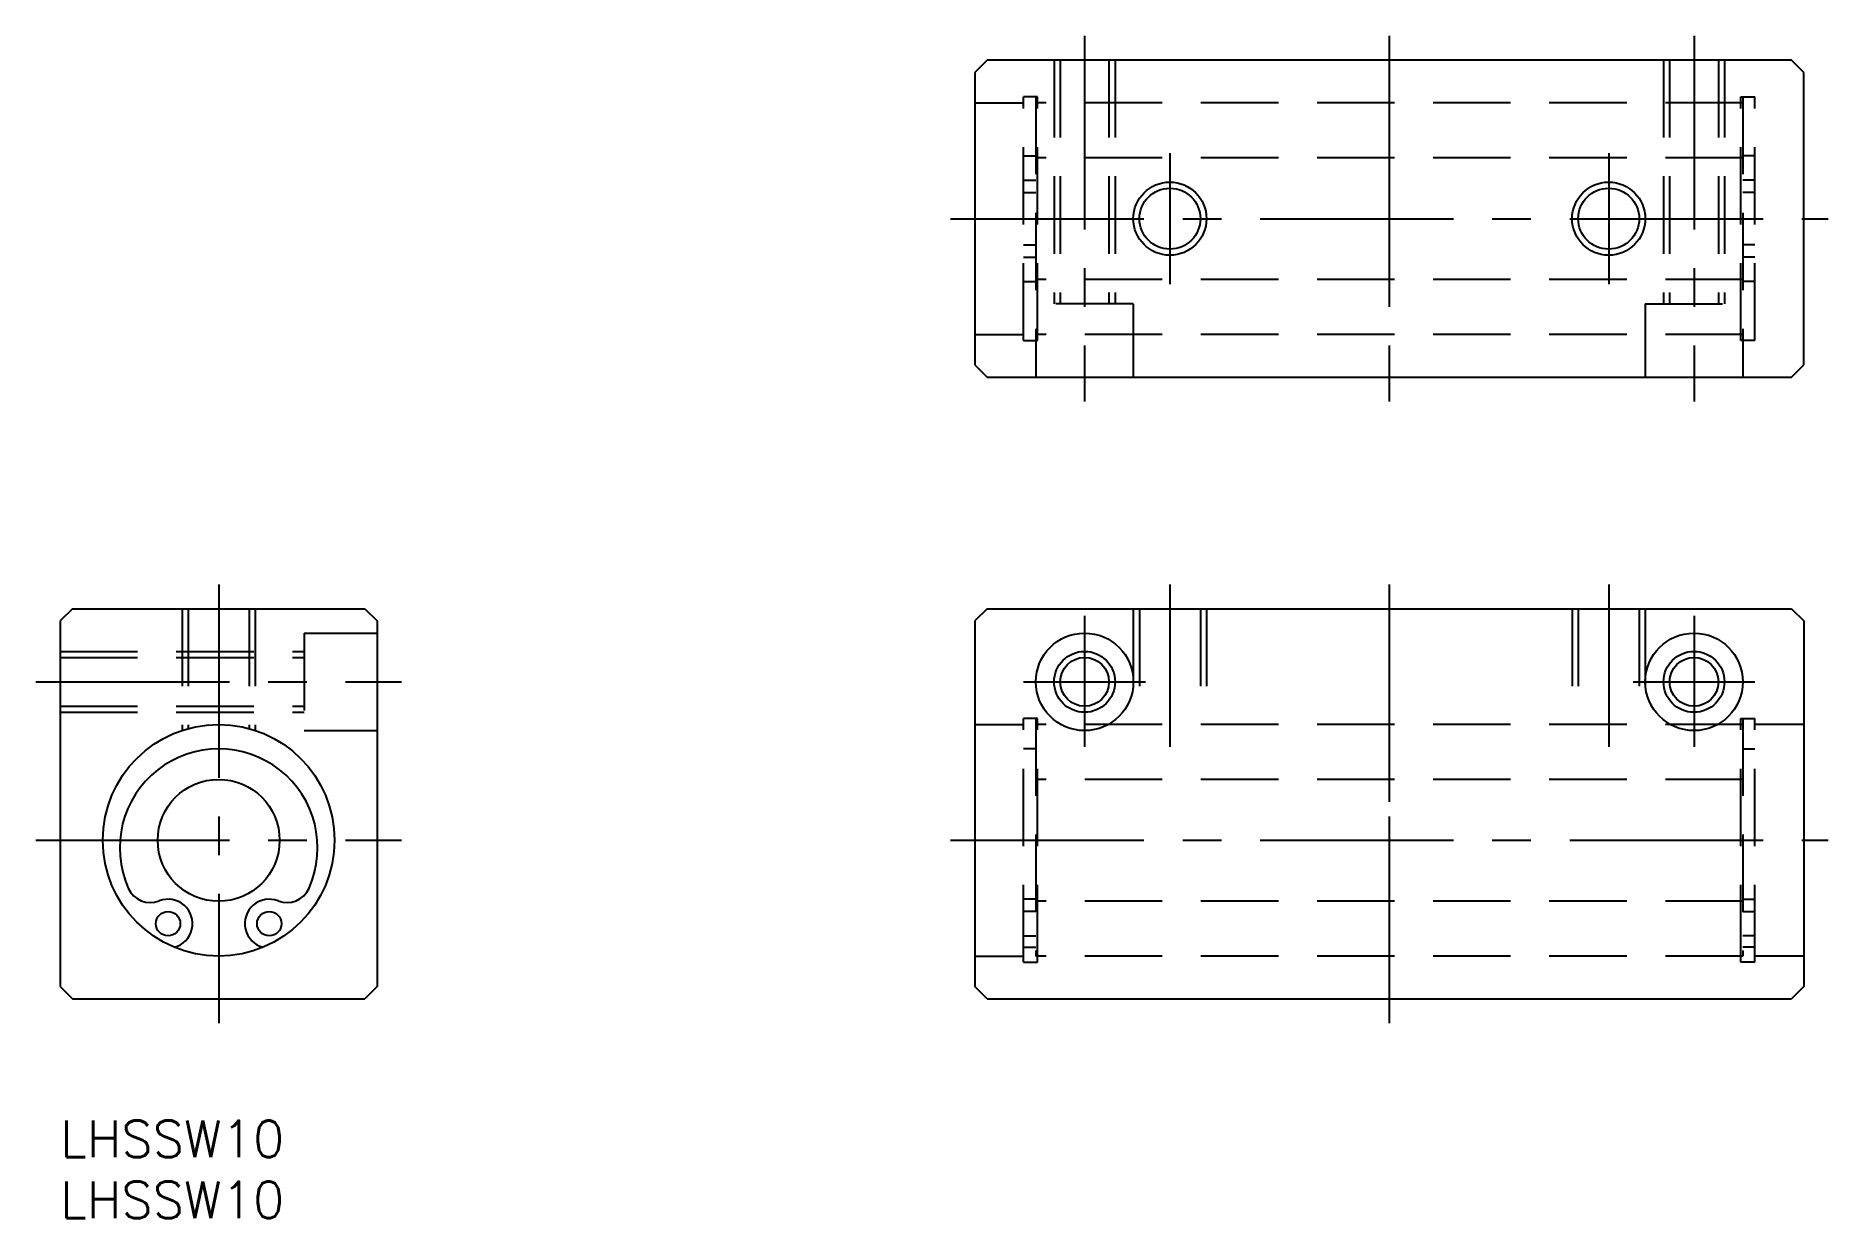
# Model space of a CAD drawing. Extents: x -2 to 145, y -8 to 89.
import ezdxf

# ---------------------------------------------------------------- set-up
doc = ezdxf.new("R2010")
doc.units = 0
doc.header["$LTSCALE"] = 0.5
doc.linetypes.add('CENTER', pattern=[50.8, 31.75, -6.35, 6.35, -6.35])
doc.linetypes.add('DASHED', pattern=[19.05, 12.7, -6.35])
for name, color, linetype in [('MSM_CENTER', 1, 'CENTER'), ('MSM_CONTINUOUS', 7, 'CONTINUOUS'), ('MSM_DASHED', 4, 'DASHED'), ('MSM_NARROW', 5, 'CONTINUOUS'), ('MSM_PART_NUMBER', 7, 'CONTINUOUS')]:
    doc.layers.add(name, color=color, linetype=linetype)
doc.styles.get("Standard").update_dxf_attribs({"font": 'txt.shx', "height": 3, "bigfont": 'bigfont.shx'})

# ---------------------------------------------------------------- blocks, each defined once
blk = doc.blocks.new('*U13')
at = {"layer": 'MSM_PART_NUMBER'}
blk.add_text('LHSSW10', height=3, dxfattribs=at).set_placement((0, -3))
blk = doc.blocks.new('*U14')
at = {"layer": 'MSM_PART_NUMBER'}
blk.add_text('LHSSW10', height=3, dxfattribs=at).set_placement((0, -8))

msp = doc.modelspace()

# ---------------------------------------------------------------- linework, layer by layer
at = {"layer": 'MSM_CENTER'}
for p, q in [((84.04, 89), (84.04, 59)), ((109.04, 89), (109.04, 59)), ((134.04, 89), (134.04, 59)), ((91.04, 79.37), (91.04, 68.62)), ((127.04, 79.37), (127.04, 68.62)), ((73.04, 74), (145.04, 74)), ((13, 44), (13, 8)), ((91.04, 44), (91.04, 30.67)), ((109.04, 44), (109.04, 8)), ((127.04, 44), (127.04, 30.67)), ((84.04, 41.42), (84.04, 30.67)), ((134.04, 41.42), (134.04, 30.67)), ((-2, 36), (28, 36)), ((79.04, 36), (89.04, 36)), ((129.04, 36), (139.04, 36)), ((-2, 23), (28, 23)), ((73.04, 23), (145.04, 23))]:
    msp.add_line(p, q, dxfattribs=at)
at = {"layer": 'MSM_CONTINUOUS'}
for p, q in [((76.04, 87), (75.04, 86)), ((142.04, 87), (76.04, 87)), ((143.04, 86), (142.04, 87)), ((75.04, 86), (75.04, 62)), ((143.04, 62), (143.04, 86)), ((75.04, 62), (76.04, 61)), ((142.04, 61), (143.04, 62)), ((76.04, 61), (142.04, 61)), ((81.54, 61), (81.54, 61)), ((136.54, 61), (136.54, 61)), ((1, 42), (0, 41)), ((1, 42), (25, 42)), ((25, 42), (26, 41)), ((76.04, 42), (75.04, 41)), ((76.04, 42), (142.04, 42)), ((142.04, 42), (143.04, 41)), ((0, 41), (0, 11)), ((26, 41), (26, 11)), ((75.04, 41), (75.04, 11)), ((143.04, 41), (143.04, 11)), ((26, 33.5), (26, 33.5)), ((26, 26), (26, 26)), ((0, 11), (1, 10)), ((26, 11), (25, 10)), ((76.04, 10), (75.04, 11)), ((143.04, 11), (142.04, 10)), ((1, 10), (25, 10)), ((76.04, 10), (142.04, 10))]:
    msp.add_line(p, q, dxfattribs=at)
for centre, radius in [((91.04, 74), 2.5), ((127.04, 74), 2.5), ((84.04, 36), 4), ((134.04, 36), 4), ((84.04, 36), 2), ((134.04, 36), 2), ((13, 23), 9.5), ((13, 23), 5), ((8.85, 16.16), 1), ((17.15, 16.16), 1)]:
    msp.add_circle(centre, radius, dxfattribs=at)
for centre, radius, start, end in [((13, 22.38), 8.12, 336.0572, 203.9428), ((7.4, 19.89), 2, 203.9428, 291.2223), ((8.85, 16.16), 2, 284.6994, 111.2223), ((17.15, 16.16), 2, 68.7777, 255.3006), ((18.6, 19.89), 2, 248.7777, 336.0572)]:
    msp.add_arc(centre, radius, start, end, dxfattribs=at)
at = {"layer": 'MSM_DASHED'}
for p, q in [((81.54, 87), (81.54, 67)), ((82.04, 87), (82.04, 67)), ((86.04, 87), (86.04, 67)), ((86.54, 87), (86.54, 67)), ((131.54, 87), (131.54, 67)), ((132.04, 87), (132.04, 67)), ((136.04, 87), (136.04, 67)), ((136.54, 87), (136.54, 67)), ((79.04, 64), (79.04, 84)), ((80.19, 84), (79.04, 84)), ((80.04, 84), (80.04, 61)), ((80.19, 64), (80.19, 84)), ((137.89, 64), (137.89, 84)), ((137.89, 84), (139.04, 84)), ((138.04, 84), (138.04, 61)), ((139.04, 64), (139.04, 84)), ((75.04, 83.5), (79.04, 83.5)), ((138.04, 83.5), (80.04, 83.5)), ((109.04, 83.5), (109.04, 64.5)), ((79.04, 79.15), (80.04, 79.15)), ((138.04, 79), (80.04, 79)), ((139.04, 79.15), (138.04, 79.15)), ((79.04, 77.15), (80.04, 77.15)), ((139.04, 77.15), (138.04, 77.15)), ((79.04, 76.15), (80.04, 76.15)), ((139.04, 76.15), (138.04, 76.15)), ((79.04, 71.85), (80.04, 71.85)), ((79.04, 70.85), (80.04, 70.85)), ((139.04, 71.85), (138.04, 71.85)), ((139.04, 70.85), (138.04, 70.85)), ((79.04, 68.85), (80.04, 68.85)), ((138.04, 69), (80.04, 69)), ((139.04, 68.85), (138.04, 68.85)), ((88.04, 67), (80.04, 67)), ((88.04, 67), (88.04, 61)), ((130.04, 67), (130.04, 61)), ((130.04, 67), (138.04, 67)), ((75.04, 64.5), (79.04, 64.5)), ((79.04, 64), (80.19, 64)), ((138.04, 64.5), (80.04, 64.5)), ((139.04, 64), (137.89, 64)), ((10, 42), (10, 32.01)), ((10.5, 42), (10.5, 32.17)), ((15.5, 42), (15.5, 32.17)), ((16, 42), (16, 32.01)), ((88.04, 42), (88.04, 32.5)), ((88.54, 42), (88.54, 32.5)), ((93.54, 42), (93.54, 32.5)), ((94.04, 42), (94.04, 32.5)), ((124.04, 42), (124.04, 32.5)), ((124.54, 42), (124.54, 32.5)), ((129.54, 42), (129.54, 32.5)), ((130.04, 42), (130.04, 32.5)), ((20, 40), (20, 32)), ((20, 40), (26, 40)), ((0, 38.5), (20, 38.5)), ((0, 38), (20, 38)), ((0, 34), (20, 34)), ((0, 33.5), (20, 33.5)), ((75.04, 32.5), (79.04, 32.5)), ((79.04, 13), (79.04, 33)), ((80.19, 33), (79.04, 33)), ((80.04, 33), (80.04, 13.5)), ((138.04, 32.5), (80.04, 32.5)), ((80.19, 13), (80.19, 33)), ((109.04, 32.5), (109.04, 13.5)), ((137.89, 13), (137.89, 33)), ((137.89, 33), (139.04, 33)), ((138.04, 33), (138.04, 13.5)), ((139.04, 13), (139.04, 33)), ((143.04, 32.5), (139.04, 32.5)), ((20, 32), (26, 32)), ((80.04, 30.5), (79.04, 30.5)), ((138.04, 30.5), (139.04, 30.5)), ((138.04, 28), (80.04, 28)), ((80.04, 18.16), (79.04, 18.16)), ((138.04, 18), (80.04, 18)), ((138.04, 18.16), (139.04, 18.16)), ((80.04, 17.16), (79.04, 17.16)), ((138.04, 17.16), (139.04, 17.16)), ((79.04, 15.16), (80.04, 15.16)), ((139.04, 15.16), (138.04, 15.16)), ((75.04, 13.5), (79.04, 13.5)), ((79.04, 14.23), (80.04, 14.23)), ((138.04, 13.5), (80.04, 13.5)), ((139.04, 14.23), (138.04, 14.23)), ((143.04, 13.5), (139.04, 13.5)), ((79.04, 13), (80.19, 13)), ((139.04, 13), (137.89, 13))]:
    msp.add_line(p, q, dxfattribs=at)
at = {"layer": 'MSM_NARROW'}
for centre, radius in [((91.04, 74), 3), ((127.04, 74), 3), ((84.04, 36), 2.5), ((134.04, 36), 2.5)]:
    msp.add_circle(centre, radius, dxfattribs=at)

# ---------------------------------------------------------------- block references
at = {"layer": 'MSM_CONTINUOUS'}
for name in ['*U13', '*U14']:
    msp.add_blockref(name, (0, 0), dxfattribs=at)

doc.saveas('drawing.dxf')
